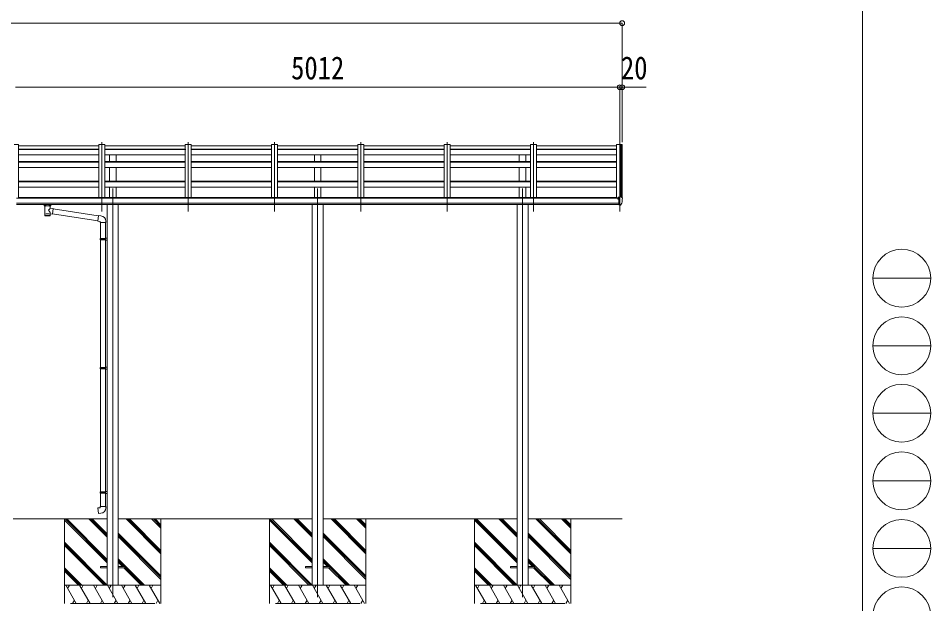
# Model space of a CAD drawing. Units: millimetres at full size, sheet at 1:40. Extents: x -11181 to 11305, y -7804 to 7716.
# Drawn here: x 3735 to 11305, y -4143 to 712 of the extents above; entities that cross this region are included whole.
import ezdxf
from ezdxf.enums import TextEntityAlignment as Align

# ---------------------------------------------------------------- set-up
doc = ezdxf.new("R2010")
doc.units = ezdxf.units.MM
doc.header["$LTSCALE"] = 40
doc.header["$PDMODE"] = 32
doc.header["$PDSIZE"] = 40
for name, color, linetype, lineweight in [('0-0_0', 7, 'Continuous', 9), ('0-1_本体', 4, 'Continuous', 9), ('0-2_部品', 7, 'Continuous', 9), ('0-8_PARTS2', 2, 'Continuous', 9), ('0-A_寸法', 6, 'Continuous', 9), ('F-0_240', 7, 'Continuous', 9)]:
    doc.layers.add(name, color=color, linetype=linetype, lineweight=lineweight)
doc.styles.add('ＭＳ ゴシック', font='')
doc.styles.get('ＭＳ ゴシック').set_extended_font_data('MS Gothic')

msp = doc.modelspace()

# ---------------------------------------------------------------- linework, layer by layer
at = {"layer": '0-0_0'}
for p, q in [((4473.45, -3439.43), (3692.65, -3439.43)), ((4118.65, -3439.43), (4118.65, -4139.43)), ((4473.45, -3803.74), (4118.65, -3448.94)), ((4473.45, -3789.6), (4123.28, -3439.43)), ((4473.45, -3775.45), (4137.42, -3439.43)), ((4473.45, -3591.61), (4321.27, -3439.43)), ((4473.45, -3577.47), (4335.41, -3439.43)), ((4473.45, -3563.32), (4349.56, -3439.43)), ((6173.45, -3439.43), (4563.85, -3439.43)), ((4918.65, -3728.44), (4629.64, -3439.43)), ((4918.65, -3714.3), (4643.78, -3439.43)), ((4918.65, -3700.16), (4657.92, -3439.43)), ((4918.65, -3516.31), (4841.77, -3439.43)), ((4918.65, -3502.17), (4855.91, -3439.43)), ((4918.65, -3488.02), (4870.06, -3439.43)), ((4918.65, -3439.43), (4918.65, -4139.43)), ((5818.65, -3439.43), (5818.65, -4139.43)), ((6173.45, -3803.74), (5818.65, -3448.94)), ((6173.45, -3789.6), (5823.28, -3439.43)), ((6173.45, -3775.45), (5837.42, -3439.43)), ((6173.45, -3591.61), (6021.27, -3439.43)), ((6173.45, -3577.47), (6035.41, -3439.43)), ((6173.45, -3563.32), (6049.56, -3439.43)), ((7873.45, -3439.43), (6263.85, -3439.43)), ((6618.65, -3728.44), (6329.64, -3439.43)), ((6618.65, -3714.3), (6343.78, -3439.43)), ((6618.65, -3700.16), (6357.92, -3439.43)), ((6618.65, -3516.31), (6541.77, -3439.43)), ((6618.65, -3502.17), (6555.91, -3439.43)), ((6618.65, -3488.02), (6570.06, -3439.43)), ((6618.65, -3439.43), (6618.65, -4139.43)), ((7518.65, -3439.43), (7518.65, -4139.43)), ((7873.45, -3803.74), (7518.65, -3448.94)), ((7873.45, -3789.6), (7523.28, -3439.43)), ((7873.45, -3775.45), (7537.42, -3439.43)), ((7873.45, -3591.61), (7721.27, -3439.43)), ((7873.45, -3577.47), (7735.41, -3439.43)), ((7873.45, -3563.32), (7749.56, -3439.43)), ((8744.65, -3439.43), (7963.85, -3439.43)), ((8318.65, -3728.44), (8029.64, -3439.43)), ((8318.65, -3714.3), (8043.78, -3439.43)), ((8318.65, -3700.16), (8057.92, -3439.43)), ((8318.65, -3516.31), (8241.77, -3439.43)), ((8318.65, -3502.17), (8255.91, -3439.43)), ((8318.65, -3488.02), (8270.06, -3439.43)), ((8318.65, -3439.43), (8318.65, -4139.43)), ((4918.65, -3912.29), (4563.85, -3557.49)), ((6618.65, -3912.29), (6263.85, -3557.49)), ((8318.65, -3912.29), (7963.85, -3557.49)), ((4473.45, -3987.59), (4118.65, -3632.79)), ((4918.65, -3926.43), (4563.85, -3571.63)), ((4918.65, -3940.57), (4563.85, -3585.77)), ((6173.45, -3987.59), (5818.65, -3632.79)), ((6618.65, -3926.43), (6263.85, -3571.63)), ((6618.65, -3940.57), (6263.85, -3585.77)), ((7873.45, -3987.59), (7518.65, -3632.79)), ((8318.65, -3926.43), (7963.85, -3571.63)), ((8318.65, -3940.57), (7963.85, -3585.77)), ((4461.15, -3989.43), (4118.65, -3646.93)), ((4447.01, -3989.43), (4118.65, -3661.07)), ((6161.15, -3989.43), (5818.65, -3646.93)), ((6147.01, -3989.43), (5818.65, -3661.07)), ((7861.15, -3989.43), (7518.65, -3646.93)), ((7847.01, -3989.43), (7518.65, -3661.07)), ((4783.66, -3989.43), (4563.85, -3769.62)), ((4615.01, -3834.92), (4563.85, -3783.76)), ((6483.66, -3989.43), (6263.85, -3769.62)), ((6315.01, -3834.92), (6263.85, -3783.76)), ((8183.66, -3989.43), (7963.85, -3769.62)), ((8015.01, -3834.92), (7963.85, -3783.76)), ((4263.16, -3989.43), (4118.65, -3844.92)), ((4249.02, -3989.43), (4118.65, -3859.06)), ((4600.87, -3834.92), (4563.85, -3797.9)), ((4755.38, -3989.43), (4609.87, -3843.92)), ((4769.52, -3989.43), (4618.65, -3838.56)), ((5963.16, -3989.43), (5818.65, -3844.92)), ((5949.02, -3989.43), (5818.65, -3859.06)), ((6300.87, -3834.92), (6263.85, -3797.9)), ((6455.38, -3989.43), (6309.87, -3843.92)), ((6469.52, -3989.43), (6318.65, -3838.56)), ((7663.16, -3989.43), (7518.65, -3844.92)), ((7649.02, -3989.43), (7518.65, -3859.06)), ((8000.87, -3834.92), (7963.85, -3797.9)), ((8155.38, -3989.43), (8009.87, -3843.92)), ((8169.52, -3989.43), (8018.65, -3838.56)), ((4234.88, -3989.43), (4118.65, -3873.2)), ((5934.88, -3989.43), (5818.65, -3873.2)), ((7634.88, -3989.43), (7518.65, -3873.2)), ((4118.65, -3989.43), (4918.65, -3989.43)), ((4215.55, -4139.43), (4128.94, -3989.43)), ((4158.94, -3989.43), (4143.94, -4015.41)), ((4331.02, -4139.43), (4244.41, -3989.43)), ((4274.41, -3989.43), (4259.41, -4015.41)), ((4446.49, -4139.43), (4359.88, -3989.43)), ((4374.88, -4015.41), (4389.88, -3989.43)), ((4561.96, -4139.43), (4475.35, -3989.43)), ((4490.35, -4015.41), (4505.36, -3989.43)), ((4677.43, -4139.43), (4590.82, -3989.43)), ((4605.82, -4015.41), (4620.83, -3989.43)), ((4792.9, -4139.43), (4706.29, -3989.43)), ((4721.29, -4015.41), (4736.3, -3989.43)), ((4908.37, -4139.43), (4821.76, -3989.43)), ((4836.76, -4015.41), (4851.76, -3989.43)), ((5818.65, -3989.43), (6618.65, -3989.43)), ((5915.55, -4139.43), (5828.94, -3989.43)), ((5858.94, -3989.43), (5843.94, -4015.41)), ((6031.02, -4139.43), (5944.41, -3989.43)), ((5974.41, -3989.43), (5959.41, -4015.41)), ((6146.49, -4139.43), (6059.88, -3989.43)), ((6074.88, -4015.41), (6089.88, -3989.43)), ((6261.96, -4139.43), (6175.35, -3989.43)), ((6190.35, -4015.41), (6205.36, -3989.43)), ((6377.43, -4139.43), (6290.82, -3989.43)), ((6305.82, -4015.41), (6320.83, -3989.43)), ((6492.9, -4139.43), (6406.29, -3989.43)), ((6421.29, -4015.41), (6436.3, -3989.43)), ((6608.37, -4139.43), (6521.76, -3989.43)), ((6536.76, -4015.41), (6551.76, -3989.43)), ((7518.65, -3989.43), (8318.65, -3989.43)), ((7615.55, -4139.43), (7528.94, -3989.43)), ((7558.94, -3989.43), (7543.94, -4015.41)), ((7731.02, -4139.43), (7644.41, -3989.43)), ((7674.41, -3989.43), (7659.41, -4015.41)), ((7846.49, -4139.43), (7759.88, -3989.43)), ((7774.88, -4015.41), (7789.88, -3989.43)), ((7961.96, -4139.43), (7875.35, -3989.43)), ((7890.35, -4015.41), (7905.36, -3989.43)), ((8077.43, -4139.43), (7990.82, -3989.43)), ((8005.82, -4015.41), (8020.83, -3989.43)), ((8192.9, -4139.43), (8106.29, -3989.43)), ((8121.29, -4015.41), (8136.3, -3989.43)), ((8308.37, -4139.43), (8221.76, -3989.43)), ((8236.76, -4015.41), (8251.76, -3989.43)), ((4868.65, -4139.43), (4168.65, -4139.43)), ((4200.55, -4113.45), (4185.55, -4139.43)), ((4316.02, -4113.45), (4301.02, -4139.43)), ((4431.49, -4113.45), (4416.49, -4139.43)), ((4546.96, -4113.45), (4531.96, -4139.43)), ((4662.43, -4113.45), (4647.43, -4139.43)), ((4777.9, -4113.45), (4762.9, -4139.43)), ((4893.37, -4113.45), (4878.37, -4139.43)), ((6568.65, -4139.43), (5868.65, -4139.43)), ((5900.55, -4113.45), (5885.55, -4139.43)), ((6016.02, -4113.45), (6001.02, -4139.43)), ((6131.49, -4113.45), (6116.49, -4139.43)), ((6246.96, -4113.45), (6231.96, -4139.43)), ((6362.43, -4113.45), (6347.43, -4139.43)), ((6477.9, -4113.45), (6462.9, -4139.43)), ((6593.37, -4113.45), (6578.37, -4139.43)), ((8268.65, -4139.43), (7568.65, -4139.43)), ((7600.55, -4113.45), (7585.55, -4139.43)), ((7716.02, -4113.45), (7701.02, -4139.43)), ((7831.49, -4113.45), (7816.49, -4139.43)), ((7946.96, -4113.45), (7931.96, -4139.43)), ((8062.43, -4113.45), (8047.43, -4139.43)), ((8177.9, -4113.45), (8162.9, -4139.43)), ((8293.37, -4113.45), (8278.37, -4139.43))]:
    msp.add_line(p, q, dxfattribs=at)
at = {"layer": '0-1_本体'}
for p, q in [((3702.55, -334.22), (3737.85, -334.22)), ((3737.85, -334.22), (3737.85, -779.84)), ((4403.85, -347.22), (3737.85, -347.22)), ((4403.85, -373.89), (3737.85, -373.89)), ((4403.85, -376.51), (3737.85, -376.51)), ((4403.85, -334.22), (4403.85, -773.51)), ((4403.85, -334.22), (4453.85, -334.22)), ((4453.85, -334.22), (4453.85, -773.31)), ((5119.85, -347.22), (4453.85, -347.22)), ((5119.85, -373.89), (4453.85, -373.89)), ((5119.85, -376.51), (4453.85, -376.51)), ((5119.85, -334.22), (5119.85, -773.31)), ((5119.85, -334.22), (5169.85, -334.22)), ((5169.85, -334.22), (5169.85, -773.31)), ((5835.85, -347.22), (5169.85, -347.22)), ((5835.85, -373.89), (5169.85, -373.89)), ((5835.85, -376.51), (5169.85, -376.51)), ((5835.85, -334.22), (5835.85, -773.31)), ((5835.85, -334.22), (5885.85, -334.22)), ((5885.85, -334.22), (5885.85, -773.31)), ((6551.85, -347.22), (5885.85, -347.22)), ((6551.85, -373.89), (5885.85, -373.89)), ((6551.85, -376.51), (5885.85, -376.51)), ((6551.85, -334.22), (6551.85, -773.31)), ((6551.85, -334.22), (6601.85, -334.22)), ((6601.85, -334.22), (6601.85, -773.31)), ((7267.85, -347.22), (6601.85, -347.22)), ((7267.85, -373.89), (6601.85, -373.89)), ((7267.85, -376.51), (6601.85, -376.51)), ((7267.85, -334.22), (7267.85, -773.31)), ((7267.85, -334.22), (7317.85, -334.22)), ((7317.85, -334.22), (7317.85, -773.31)), ((7983.85, -347.22), (7317.85, -347.22)), ((7983.85, -373.89), (7317.85, -373.89)), ((7983.85, -376.51), (7317.85, -376.51)), ((7983.85, -334.22), (7983.85, -773.31)), ((7983.85, -334.22), (8033.85, -334.22)), ((8033.85, -334.22), (8033.85, -773.31)), ((8697.85, -347.22), (8033.85, -347.22)), ((8697.85, -373.89), (8033.85, -373.89)), ((8697.85, -376.51), (8033.85, -376.51)), ((8697.85, -334.22), (8697.85, -779.84)), ((8735.78, -334.42), (8735.15, -336.04)), ((8735.85, -334.31), (8735.85, -770.03)), ((8743.91, -334.64), (8736.07, -334.23)), ((8744.85, -335.52), (8744.86, -776.58)), ((4403.85, -421.25), (3737.85, -421.25)), ((5119.85, -421.25), (4453.85, -421.25)), ((4491.35, -474.98), (4491.35, -421.25)), ((4546.35, -474.98), (4546.35, -421.25)), ((5835.85, -421.25), (5169.85, -421.25)), ((6551.85, -421.25), (5885.85, -421.25)), ((6191.35, -474.98), (6191.35, -421.25)), ((6246.35, -474.98), (6246.35, -421.25)), ((7267.85, -421.25), (6601.85, -421.25)), ((7983.85, -421.25), (7317.85, -421.25)), ((7891.35, -474.98), (7891.35, -421.25)), ((7946.35, -474.98), (7946.35, -421.25)), ((8697.85, -421.25), (8033.85, -421.25)), ((4403.85, -474.9), (3737.85, -474.9)), ((4403.85, -480.55), (3737.85, -480.55)), ((4403.85, -524.54), (3737.85, -524.54)), ((5119.85, -474.9), (4453.85, -474.9)), ((5119.85, -480.55), (4453.85, -480.55)), ((5119.85, -524.54), (4453.85, -524.54)), ((4491.35, -638.63), (4491.35, -524.54)), ((4546.35, -638.63), (4546.35, -524.54)), ((5835.85, -474.9), (5169.85, -474.9)), ((5835.85, -480.55), (5169.85, -480.55)), ((5835.85, -524.54), (5169.85, -524.54)), ((6551.85, -474.9), (5885.85, -474.9)), ((6551.85, -480.55), (5885.85, -480.55)), ((6551.85, -524.54), (5885.85, -524.54)), ((6191.35, -638.63), (6191.35, -524.54)), ((6246.35, -638.63), (6246.35, -524.54)), ((7267.85, -474.9), (6601.85, -474.9)), ((7267.85, -480.55), (6601.85, -480.55)), ((7267.85, -524.54), (6601.85, -524.54)), ((7983.85, -474.9), (7317.85, -474.9)), ((7983.85, -480.55), (7317.85, -480.55)), ((7983.85, -524.54), (7317.85, -524.54)), ((7891.35, -638.63), (7891.35, -524.54)), ((7946.35, -638.63), (7946.35, -524.54)), ((8697.85, -474.9), (8033.85, -474.9)), ((8697.85, -480.55), (8033.85, -480.55)), ((8697.85, -524.54), (8033.85, -524.54)), ((4403.85, -638.53), (3737.85, -638.53)), ((4403.85, -645.43), (3737.85, -645.43)), ((5119.85, -638.53), (4453.85, -638.53)), ((5119.85, -645.43), (4453.85, -645.43)), ((5835.85, -638.53), (5169.85, -638.53)), ((5835.85, -645.43), (5169.85, -645.43)), ((6551.85, -638.53), (5885.85, -638.53)), ((6551.85, -645.43), (5885.85, -645.43)), ((7267.85, -638.53), (6601.85, -638.53)), ((7267.85, -645.43), (6601.85, -645.43)), ((7983.85, -638.53), (7317.85, -638.53)), ((7983.85, -645.43), (7317.85, -645.43)), ((8697.85, -638.53), (8033.85, -638.53)), ((8697.85, -645.43), (8033.85, -645.43)), ((4403.85, -688.98), (3737.85, -688.98)), ((5119.85, -688.98), (4453.85, -688.98)), ((4491.35, -773.31), (4491.35, -688.98)), ((4546.35, -773.31), (4546.35, -688.98)), ((5835.85, -688.98), (5169.85, -688.98)), ((6551.85, -688.98), (5885.85, -688.98)), ((6191.35, -773.31), (6191.35, -688.98)), ((6246.35, -773.31), (6246.35, -688.98)), ((7267.85, -688.98), (6601.85, -688.98)), ((7983.85, -688.98), (7317.85, -688.98)), ((7891.35, -773.31), (7891.35, -688.98)), ((7946.35, -773.31), (7946.35, -688.98)), ((8697.85, -688.98), (8033.85, -688.98)), ((3719.36, -779.84), (8718.35, -779.84)), ((8718.35, -821.44), (3719.36, -821.44)), ((3742.85, -773.31), (8692.85, -773.31)), ((3742.85, -779.84), (3742.85, -773.51)), ((8692.85, -779.84), (8692.85, -773.31)), ((3719.36, -833.29), (8718.35, -833.21)), ((4473.65, -833.38), (4473.65, -3989.45)), ((4564.05, -833.38), (4564.05, -3989.45)), ((6173.65, -833.38), (6173.65, -3989.45)), ((6264.05, -833.38), (6264.05, -3989.45)), ((7873.65, -833.38), (7873.65, -3989.45)), ((7964.05, -833.38), (7964.05, -3989.45))]:
    msp.add_line(p, q, dxfattribs=at)
msp.add_lwpolyline([(8735.15, -770.03), (8735.15, -334.22), (8697.85, -334.22)], dxfattribs=at)
msp.add_circle((8710.88, -784.95), 3, dxfattribs=at)
for centre, radius, start, end in [((8736.06, -334.53), 0.301, 87.13321, 158.93673), ((8743.85, -335.64), 1, 6.67014, 87)]:
    msp.add_arc(centre, radius, start, end, dxfattribs=at)
at = {"layer": '0-2_部品', "color": 4}
for p, q in [((3737.66, -375.72), (4403.65, -375.72)), ((4453.65, -375.72), (5124.58, -375.72)), ((5174.58, -375.72), (5835.65, -375.72)), ((5885.65, -375.72), (6551.65, -375.72)), ((6601.65, -375.72), (7267.65, -375.72)), ((7317.65, -375.72), (7983.65, -375.72)), ((8033.65, -375.72), (8699.65, -375.72)), ((4473.65, -3834.93), (4418.65, -3834.93)), ((4418.65, -3834.93), (4418.65, -3843.93)), ((4473.65, -3843.93), (4418.65, -3843.93)), ((4618.65, -3834.93), (4563.65, -3834.93)), ((4618.65, -3843.93), (4563.65, -3843.93)), ((4618.65, -3834.93), (4618.65, -3843.93)), ((6173.65, -3834.93), (6118.65, -3834.93)), ((6118.65, -3834.93), (6118.65, -3843.93)), ((6173.65, -3843.93), (6118.65, -3843.93)), ((6318.65, -3834.93), (6263.65, -3834.93)), ((6318.65, -3843.93), (6263.65, -3843.93)), ((6318.65, -3834.93), (6318.65, -3843.93)), ((7873.65, -3834.93), (7818.65, -3834.93)), ((7818.65, -3834.93), (7818.65, -3843.93)), ((7873.65, -3843.93), (7818.65, -3843.93)), ((8018.65, -3834.93), (7963.65, -3834.93)), ((8018.65, -3843.93), (7963.65, -3843.93)), ((8018.65, -3834.93), (8018.65, -3843.93))]:
    msp.add_line(p, q, dxfattribs=at)
at = {"layer": '0-2_部品'}
for p, q in [((8708.15, -775.88), (8708.15, -779.84)), ((8723.15, -774.72), (8709.15, -774.78)), ((8712.65, -774.76), (8712.65, -772.86)), ((8713.15, -784.95), (8712.85, -784.95)), ((8713.68, -784.95), (8713.15, -784.95)), ((8713.48, -772.45), (8723.15, -771.73)), ((8718.15, -779.77), (8724.65, -779.37)), ((8723.15, -770.95), (8724.65, -770.95)), ((8723.15, -770.95), (8723.15, -777.12)), ((8724.65, -838.53), (8724.65, -770.03)), ((8732.28, -836.72), (8742.02, -821.34)), ((8739.74, -770.6), (8743.81, -776.41)), ((8746.65, -779.4), (8746.65, -780.03)), ((3950.65, -840.39), (3950.65, -833.22)), ((3954.75, -844.89), (3954.74, -925.18)), ((4000.55, -862.46), (4000.55, -844.88)), ((4025.78, -866.37), (4000.55, -862.46)), ((4004.65, -840.39), (4004.65, -833.22)), ((4025.78, -866.37), (4018.76, -911.63)), ((4399.39, -926.31), (4025.48, -868.31)), ((8718.15, -835.34), (8723.65, -835.34)), ((8724.15, -836.34), (8723.65, -835.34)), ((8724.65, -836.34), (8724.15, -836.34)), ((8726.15, -838.44), (8724.65, -838.53)), ((8726.15, -838.44), (8729.86, -838.21)), ((4000.57, -925.18), (4000.55, -908.55)), ((4000.55, -908.8), (4018.76, -911.63)), ((4395.72, -968.25), (4019.04, -909.81)), ((4420.38, -926.38), (4399.54, -924.55)), ((4415.45, -982.12), (4461.45, -982.12)), ((4417.45, -981.37), (4417.45, -1113.68)), ((4459.45, -981.37), (4459.45, -1111.12)), ((4461.45, -982.12), (4461.45, -971.2)), ((4415.45, -1115.68), (4416.45, -1113.68)), ((4415.45, -1115.68), (4459.45, -1115.68)), ((4415.45, -1115.68), (4415.45, -1123.68)), ((4415.45, -1123.68), (4459.45, -1123.68)), ((4415.45, -1123.68), (4416.45, -1125.68)), ((4416.45, -1113.68), (4459.45, -1113.68)), ((4416.45, -1125.68), (4459.45, -1125.68)), ((4417.45, -1125.68), (4417.45, -2183.43)), ((4454.98, -1115.68), (4454.55, -1113.68)), ((4457.45, -1111.18), (4473.45, -1110.71)), ((4457.45, -1113.18), (4457.45, -1111.18)), ((4457.45, -1113.18), (4459.45, -1113.18)), ((4457.45, -1128.18), (4457.45, -1126.18)), ((4457.45, -1128.18), (4473.45, -1128.65)), ((4459.45, -1128.24), (4459.45, -2180.87)), ((4473.45, -1110.71), (4473.45, -1128.65)), ((4415.45, -2185.43), (4416.45, -2183.43)), ((4415.45, -2185.43), (4415.45, -2193.43)), ((4415.45, -2185.43), (4459.45, -2185.43)), ((4415.45, -2193.43), (4416.45, -2195.43)), ((4415.45, -2193.43), (4459.45, -2193.43)), ((4416.45, -2183.43), (4459.45, -2183.43)), ((4454.98, -2185.43), (4454.55, -2183.43)), ((4454.98, -2193.43), (4454.55, -2195.43)), ((4454.98, -2185.43), (4454.98, -2193.43)), ((4457.45, -2180.93), (4473.45, -2180.45)), ((4457.45, -2182.93), (4457.45, -2180.93)), ((4457.45, -2182.93), (4459.45, -2182.93)), ((4459.45, -2195.93), (4459.45, -2182.93)), ((4473.45, -2180.45), (4473.45, -2198.4)), ((4416.45, -2195.43), (4459.45, -2195.43)), ((4417.45, -2195.43), (4417.45, -3215.03)), ((4457.45, -2197.93), (4457.45, -2195.93)), ((4457.45, -2195.93), (4459.45, -2195.93)), ((4457.45, -2197.93), (4473.45, -2198.4)), ((4459.45, -2197.98), (4459.45, -3212.47)), ((4415.45, -3217.03), (4416.45, -3215.03)), ((4415.45, -3217.03), (4415.45, -3225.03)), ((4415.45, -3217.03), (4459.45, -3217.03)), ((4415.45, -3225.03), (4416.45, -3227.03)), ((4415.45, -3225.03), (4459.45, -3225.03)), ((4416.45, -3215.03), (4459.45, -3215.03)), ((4416.45, -3227.03), (4459.45, -3227.03)), ((4417.45, -3227.03), (4417.45, -3337.03)), ((4454.98, -3217.03), (4454.55, -3215.03)), ((4454.98, -3225.03), (4454.55, -3227.03)), ((4454.98, -3217.03), (4454.98, -3225.03)), ((4457.45, -3212.53), (4473.45, -3212.05)), ((4457.45, -3214.53), (4457.45, -3212.53)), ((4457.45, -3214.53), (4459.45, -3214.53)), ((4457.45, -3229.53), (4457.45, -3227.53)), ((4457.45, -3227.53), (4459.45, -3227.53)), ((4457.45, -3229.53), (4473.45, -3230)), ((4459.45, -3227.53), (4459.45, -3214.53)), ((4459.45, -3229.58), (4459.45, -3337.03)), ((4473.45, -3212.05), (4473.45, -3230)), ((4395.53, -3348.77), (4415.45, -3347.03)), ((4399.54, -3394.59), (4395.53, -3348.77)), ((4420.38, -3392.77), (4399.54, -3394.59)), ((4461.45, -3337.03), (4461.45, -3347.94))]:
    msp.add_line(p, q, dxfattribs=at)
for points in [[(8708.15, -783.33), (8708.15, -784.95), (8707.68, -784.95)], [(8712.85, -783.76), (8712.85, -784.95), (8708.15, -784.95)], [(8713.48, -772.45), (8713.31, -772.47), (8713.15, -772.5), (8713.01, -772.54), (8712.89, -772.59), (8712.79, -772.65), (8712.71, -772.72), (8712.67, -772.79), (8712.65, -772.86)], [(8718.15, -835.34), (8718.15, -777.12), (8723.15, -777.12)], [(8724.65, -824.64), (8721.49, -824.24), (8718.15, -823.81)], [(8724.65, -770.03), (8736.65, -770.03), (8738.99, -770.18)], [(3950.69, -840.44), (3950.67, -840.09), (3950.92, -839.13), (3951.44, -838.25), (3952.24, -837.41), (3953.35, -836.61), (3954.75, -835.89)], [(3950.69, -840.33), (3950.67, -840.69), (3950.92, -841.64), (3951.44, -842.53), (3952.24, -843.37), (3953.35, -844.16), (3954.75, -844.89)], [(4000.55, -835.9), (4000.79, -835.99), (4002.14, -836.73), (4003.26, -837.57), (4004.01, -838.44), (4004.47, -839.34), (4004.64, -840.23)], [(4000.55, -844.88), (4000.79, -844.78), (4002.14, -844.05), (4003.26, -843.2), (4004.01, -842.33), (4004.47, -841.44), (4004.64, -840.55)], [(4399.54, -924.55), (4395.53, -970.38), (4415.45, -972.12), (4415.45, -982.12)], [(4454.98, -1115.68), (4454.98, -1123.68), (4454.55, -1125.68)], [(4457.45, -1126.18), (4459.45, -1126.18), (4459.45, -1113.18)], [(4415.45, -3347.03), (4415.45, -3337.03), (4461.45, -3337.03)]]:
    msp.add_lwpolyline(points, dxfattribs=at)
for centre, radius, start, end in [((8710.65, -784.95), 2.5, 28.35764, 180), ((8710.65, -784.95), 2.5, 0, 28.35764), ((8738.93, -771.17), 1, 35, 86.5), ((8739.43, -819.84), 3, 330, 348.16652), ((8554.16, -780.03), 192.49, 347.8767, 359.9992), ((8743.65, -779.4), 3, 0, 87), ((3967.72, -885.6), 51.38, 92.46126, 104.61963), ((3977.67, -989.74), 155.94, 85.53149, 94.46851), ((3987.61, -885.6), 51.38, 75.38037, 87.53874), ((8729.68, -835.22), 3, 273.5, 330), ((4416.45, -971.2), 45, 0, 85), ((4416.45, -3347.94), 45, 275, 0)]:
    msp.add_arc(centre, radius, start, end, dxfattribs=at)
for centre, major_axis, ratio, start_param, end_param in [((8709.15, -775.88), (0.02, 1.1), 0.906239, 0.0206394, 1.5914357), ((3977.65, -846.08), (-22.91, -0.42), 0.072511, 4.711586, 6.2823824), ((3977.68, -844.45), (-22.91, -0.42), 0.072511, 4.711586, 6.2823824), ((3977.63, -844.46), (22.92, -0.42), 0.07247, 0.0008089, 1.5716053), ((3977.63, -846.08), (22.92, -0.42), 0.07247, 0.0008089, 1.5716053), ((3977.65, -882.01), (-22.81, 26.62), 0.234429, 3.1563334, 4.5976381), ((3980.21, -884.66), (20.32, 22.25), 0.045535, 4.9756507, 6.2441899), ((3988.65, -840.39), (16, 0), 0.361356, 0, 0.0194874), ((3988.65, -840.39), (16, 0), 0.361356, 6.2636979, 6.2831853), ((3977.65, -925.18), (22.92, 0), 0.101955, 6.2829723, 9.4248207), ((3977.65, -925.18), (22.92, 0), 0.101955, 3.1415499, 6.2833984), ((3977.65, -912.74), (22.91, 0), 0.122865, 6.2831853, 9.424778)]:
    msp.add_ellipse(centre, major_axis=major_axis, ratio=ratio, start_param=start_param, end_param=end_param, dxfattribs=at)
at = {"layer": '0-8_PARTS2'}
for p, q in [((4428.65, -889.36), (4428.65, -314.84)), ((5144.65, -889.36), (5144.65, -314.84)), ((5860.65, -889.36), (5860.65, -314.84)), ((6576.65, -889.36), (6576.65, -314.84)), ((7292.65, -889.36), (7292.65, -314.84)), ((8008.65, -889.36), (8008.65, -314.84)), ((8724.65, -318.82), (8724.65, -889.36)), ((4518.65, -700.56), (4518.65, -4089.46)), ((6218.65, -700.56), (6218.65, -4089.46)), ((7918.65, -700.56), (7918.65, -4089.46))]:
    msp.add_line(p, q, dxfattribs=at)
at = {"layer": '0-A_寸法'}
for p, q in [((-1319.34, 670.6), (8744.65, 670.6)), ((8744.65, 670.6), (8744.65, 139.82)), ((8724.66, 139.82), (3712.65, 139.82)), ((8724.66, 139.82), (8744.65, 139.82)), ((8724.66, 139.82), (8724.66, -314.84)), ((8724.66, 139.82), (8724.66, -314.84)), ((8744.65, 139.82), (8944.65, 139.82)), ((8744.65, 139.82), (8744.65, -314.84))]:
    msp.add_line(p, q, dxfattribs=at)
for p in [(8744.65, 670.6), (8724.66, 139.82), (8744.65, 139.82)]:
    msp.add_point(p, dxfattribs=at)
at = {"layer": 'F-0_240', "color": 5}
msp.add_line((10739.39, 7716.46), (10739.39, -7803.54), dxfattribs=at)
at = {"layer": 'F-0_240', "color": 4}
for p, q in [((10824.88, -1443.54), (11304.88, -1443.54)), ((10824.88, -2003.54), (11304.88, -2003.54)), ((10824.88, -2563.54), (11304.88, -2563.54)), ((10824.88, -3123.54), (11304.88, -3123.54)), ((10824.88, -3683.54), (11304.88, -3683.54))]:
    msp.add_line(p, q, dxfattribs=at)
for centre in [(11064.88, -1443.54), (11064.88, -2003.54), (11064.88, -2563.54), (11064.88, -3123.54), (11064.88, -3683.54), (11064.88, -4243.54)]:
    msp.add_circle(centre, 240, dxfattribs=at)

# ---------------------------------------------------------------- texts
at = {"layer": '0-A_寸法', "color": 7, "style": 'ＭＳ ゴシック', "width": 0.85}
for s, p in [('5012', (5998.66, 147.82)), ('20', (8734.65, 147.82))]:
    msp.add_text(s, height=190.6, dxfattribs=at).set_placement(p, align=Align.BOTTOM_LEFT)

doc.saveas('drawing.dxf')
